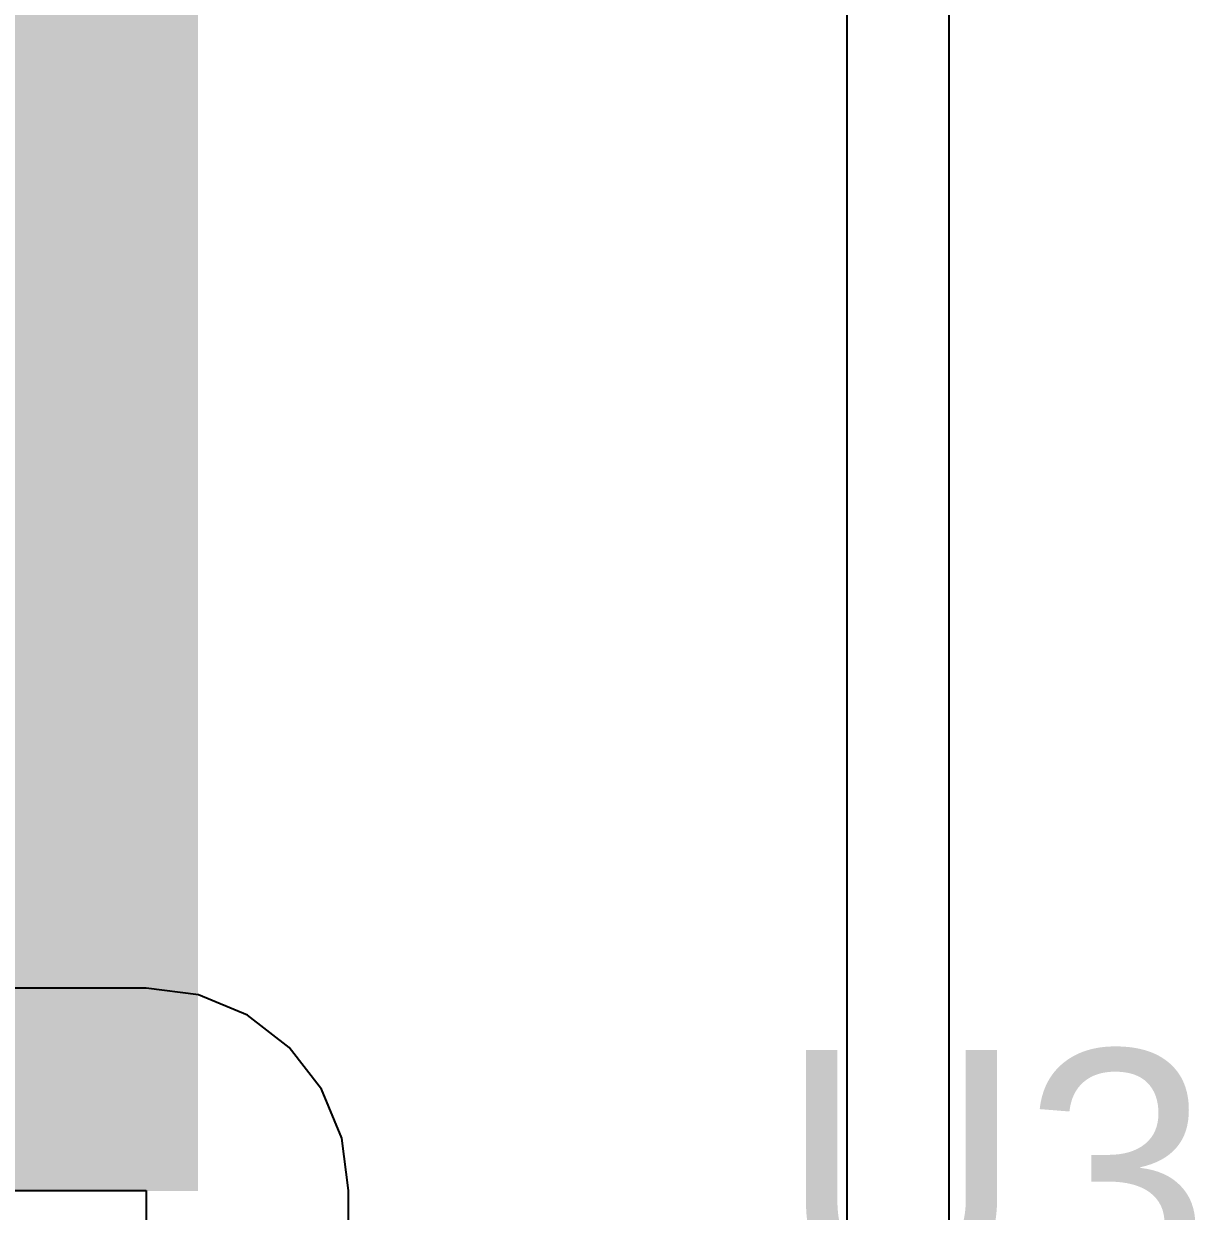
# Model space of a CAD drawing. Header units: inches. Extents: x 0 to 5379, y 0 to 5429.
# Drawn here: x 237.177 to 241.626, y 165.631 to 170.14 of the extents above; entities that cross this region are included whole.
import ezdxf

# ---------------------------------------------------------------- set-up
doc = ezdxf.new("R2010")
doc.units = ezdxf.units.IN
for name, color, linetype in [('Bottom Layer', 5, 'Continuous'), ('Top Layer', 1, 'Continuous'), ('Top Overlay', 2, 'Continuous'), ('Top Paste', 8, 'Continuous'), ('Top Solder', 216, 'Continuous')]:
    doc.layers.add(name, color=color, linetype=linetype)
doc.styles.add('Arial', font='', dxfattribs={"height": 0.2})
doc.styles.get('Arial').set_extended_font_data('Arial')

# ---------------------------------------------------------------- blocks, each defined once
blk = doc.blocks.new('TO_263_768')
at = {"layer": 'Top Layer'}
blk.add_hatch(color=1, dxfattribs=at).paths.add_polyline_path([(-5.715, 9.78), (5.715, 9.78), (5.715, 0.89), (-5.715, 0.89)])
at = {"layer": 'Top Paste'}
blk.add_hatch(color=8, dxfattribs=at).paths.add_polyline_path([(-5.715, 9.78), (5.715, 9.78), (5.715, 0.89), (-5.715, 0.89)])
at = {"layer": 'Top Solder'}
blk.add_hatch(color=216, dxfattribs=at).paths.add_polyline_path([(-5.8166, 9.8816), (5.8166, 9.8816), (5.8166, 0.7884), (-5.8166, 0.7884)])

msp = doc.modelspace()

# ---------------------------------------------------------------- linework, layer by layer
at = {"layer": 'Bottom Layer'}
for p, q in [((237.6424, 166.4782), (218.2114, 166.4782)), ((237.8413, 166.452), (237.6424, 166.4782)), ((238.0267, 166.3752), (237.8413, 166.452)), ((238.1859, 166.2531), (238.0267, 166.3752)), ((238.308, 166.0939), (238.1859, 166.2531)), ((238.3848, 165.9085), (238.308, 166.0939)), ((238.411, 165.7096), (238.3848, 165.9085)), ((218.2114, 165.7096), (237.6424, 165.7096)), ((237.6424, 165.7096), (237.6424, 157.988)), ((238.411, 158.7566), (238.411, 165.7096))]:
    msp.add_line(p, q, dxfattribs=at)
at = {"layer": 'Top Layer'}
for p, q in [((240.3033, 197.14), (240.3033, 164.8711)), ((240.6917, 164.8711), (240.6917, 182.5604))]:
    msp.add_line(p, q, dxfattribs=at)

# ---------------------------------------------------------------- block references
msp.add_blockref('TO_263_768', (232.0229, 164.919))

# ---------------------------------------------------------------- texts
at = {"layer": 'Top Overlay', "style": 'Arial'}
msp.add_text('U3', height=0.9144, dxfattribs=at).set_placement((240.0497, 165.3287))

doc.saveas('drawing.dxf')
